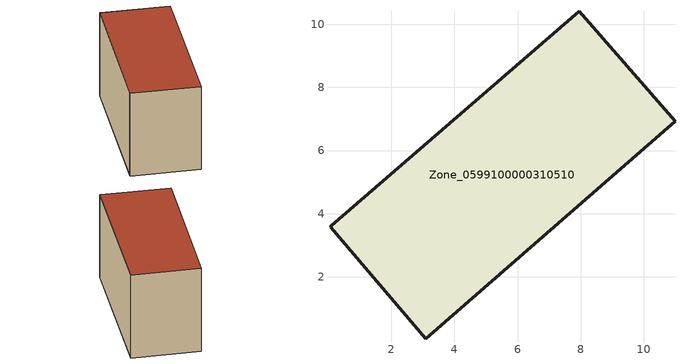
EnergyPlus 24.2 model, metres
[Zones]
Zone_0599100000310510
 floor ground (C_G): 10.99,6.93 3.08,0.04 0.07,3.57 0.1,3.61 7.95,10.41 z0
 wall outside (C_F): 10.99,6.93 7.95,10.41 0.1,3.61 0.07,3.57 3.08,0.04 10.99,6.93 z0:6.13
 roof outside (C_R): 3.08,0.04 10.99,6.93 7.95,10.41 0.1,3.61 0.07,3.57 z6.13
[BUILDING]
Pand.0599100000310510: North Axis=0; Terrain=City; Loads Convergence Tolerance Value=0.04; Temperature Convergence Tolerance Value=0.4; Solar Distribution=FullExterior; Maximum Number of Warmup Days=25; Minimum Number of Warmup Days=1
[Site:Location]
Rotterdam.The.Hague.AP_ZH_NLD Design_Conditions: Latitude=51.96; Longitude=4.45; Time Zone=1; Elevation=-4.5
[SITE:GROUNDTEMPERATURE:BUILDINGSURFACE]
18, 18, 18, 18, 18, 18, 18, 18, 18, 18, 18, 18
[MATERIAL] Thermal Absorptance=0.9; Solar Absorptance=0.7; Visible Absorptance=0.7
Name | Roughness | Thickness | Conductivity | Density | Specific Heat
G.TI.1946 | MediumSmooth | 0.15 | 1 | 540 | 1210
F.TI.1946 | Rough | 0.3 | 0.857143 | 1920 | 840
R.TI.1946 | MediumRough | 0.2 | 0.1 | 1500 | 1000
[CONSTRUCTION]
C_G: G.TI.1946
C_F: F.TI.1946
C_R: R.TI.1946
[ZONE]
Zone_0599100000310510: Type=1; Multiplier=1; Ceiling Height=Autocalculate; Volume=Autocalculate; Floor Area=autocalculate; Part of Total Floor Area=Yes
[ZONEINFILTRATION:DESIGNFLOWRATE]
Infil_Zone_0599100000310510: Zone or ZoneList or Space or SpaceList=Zone_0599100000310510; Schedule=AlwaysOn; Design Flow Rate Calculation Method=Flow/Area; Flow Rate per Floor Area=0.003; Constant Term Coefficient=1; Temperature Term Coefficient=0; Velocity Term Coefficient=0; Velocity Squared Term Coefficient=0
[HVACTEMPLATE:ZONE:IDEALLOADSAIRSYSTEM]
Zone_0599100000310510: Maximum Heating Supply Air Temperature=50; Minimum Cooling Supply Air Temperature=13; Maximum Heating Supply Air Humidity Ratio=0.0156; Minimum Cooling Supply Air Humidity Ratio=0.0077; Heating Limit=NoLimit; Cooling Limit=NoLimit; Dehumidification Control Type=ConstantSensibleHeatRatio; Cooling Sensible Heat Ratio=0.7; Dehumidification Setpoint=60; Humidification Control Type=None; Humidification Setpoint=30; Outdoor Air Method=None; Outdoor Air Flow Rate per Person=0.00944; Outdoor Air Flow Rate per Zone Floor Area=0; Outdoor Air Flow Rate per Zone=0; Demand Controlled Ventilation Type=None; Outdoor Air Economizer Type=NoEconomizer; Heat Recovery Type=None; Sensible Heat Recovery Effectiveness=0.7; Latent Heat Recovery Effectiveness=0.65
[ZONECONTROL:THERMOSTAT]
ThermostatControl_Zone_0599100000310510: Zone or ZoneList=Zone_0599100000310510; Control Type Schedule=DualSetpointControlType; Control 1=Thermostat_Zone_0599100000310510; Temperature Difference Between Cutout And Setpoint=0
[THERMOSTATSETPOINT:DUALSETPOINT]
Thermostat_Zone_0599100000310510: Heating Setpoint Temperature Schedule=HeatingSetpoint_Zone_0599100000310510; Cooling Setpoint Temperature Schedule=CoolingSetpoint_Zone_0599100000310510
[SCHEDULE:COMPACT]
HeatingSetpoint_Zone_0599100000310510: Through: 12/31, For: AllDays, Until: 24:00, 21
CoolingSetpoint_Zone_0599100000310510: Through: 12/31, For: AllDays, Until: 24:00, 24
DualSetpointControlType: Through: 12/31, For: AllDays, Until: 24:00, 4
AlwaysOn: Through: 12/31, For: AllDays, Until: 24:00, 1
